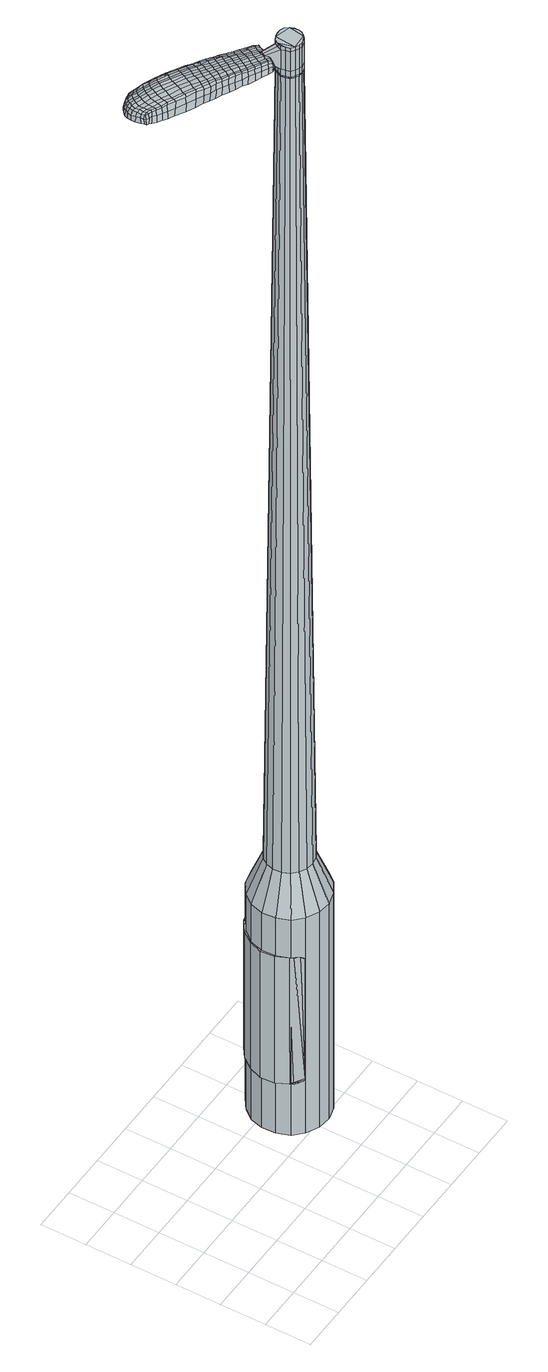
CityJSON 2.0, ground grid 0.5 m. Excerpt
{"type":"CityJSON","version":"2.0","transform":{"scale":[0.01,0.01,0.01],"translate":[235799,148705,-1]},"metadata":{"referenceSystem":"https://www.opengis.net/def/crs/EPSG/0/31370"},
"CityObjects":{
"object1":{"type":"GenericCityObject","attributes":{"cluster":15,"mean_distance_to_centroid":0.373,"new_centroid_x":235801.14,"new_centroid_y":148706.38,"mean_distance_to_camera":11.22,"H1":17.62,"H2":16.77,"Z_final":111.81,"cluster2":-1,"proj_x":235805.02,"proj_y":148699.79,"id_line":62683,"bearing_l":63.41,"distance":7.64,"orientation":"left","G_obj":153.41},"geometry":[{"type":"MultiSurface","lod":"2","boundaries":[[[0,1,2,3]],[[1,4,5,2]],[[4,6,7,5]],[[6,8,9,7]],[[8,10,11,9]],[[10,12,13,11]],[[12,14,15,13]],[[14,16,17,15]],[[16,18,19,17]],[[18,20,21,19]],[[20,22,23,21]],[[22,24,25,23]],[[24,26,27,25]],[[26,28,29,27]],[[28,30,31,29]],[[30,32,33,31]],[[32,34,35,33]],[[34,0,3,35]],[[36,37,38,39]],[[38,40,41,42]],[[41,43,42]],[[42,44,45,46]],[[45,47,46]],[[46,48,49,50]],[[49,51,50]],[[42,46,50,38]],[[50,52,39,38]],[[53,36,39]],[[2,5,7,35]],[[7,9,11,15]],[[11,13,15]],[[15,17,19,23]],[[19,21,23]],[[23,25,27,31]],[[27,29,31]],[[15,23,31,7]],[[31,33,35,7]],[[3,2,35]],[[1,0,54,55]],[[0,34,56,54]],[[34,32,57,56]],[[32,30,58,57]],[[30,28,59,58]],[[28,26,60,59]],[[26,24,61,60]],[[24,22,62,61]],[[22,20,63,62]],[[20,18,64,63]],[[18,16,65,64]],[[16,14,66,65]],[[14,12,67,66]],[[12,10,68,67]],[[10,8,69,68]],[[8,6,70,69]],[[6,4,71,70]],[[4,1,55,71]],[[55,54,72,73]],[[54,56,74,72]],[[56,57,75,74]],[[57,58,76,75]],[[58,59,77,76]],[[59,60,78,77]],[[60,61,79,78]],[[61,62,80,79]],[[62,63,81,80]],[[63,64,82,81]],[[64,65,83,82]],[[65,66,84,83]],[[66,67,85,84]],[[67,68,86,85]],[[68,69,87,86]],[[69,70,88,87]],[[70,71,89,88]],[[71,55,73,89]],[[90,91,92,93]],[[94,95,91,90]],[[75,96,95,94]],[[97,98,96,75]],[[77,99,98,97]],[[78,100,99,77]],[[101,102,100,78]],[[103,104,102,101]],[[81,105,104,103]],[[106,107,105,81]],[[108,109,107,106]],[[110,111,109,108]],[[112,113,111,110]],[[114,115,113,112]],[[116,117,115,114]],[[88,118,117,116]],[[119,120,118,88]],[[93,92,120,119]],[[121,122,123,124]],[[125,121,124,126]],[[127,125,126,128]],[[129,127,128,130]],[[131,129,130,132]],[[133,131,132,134]],[[135,133,134,136]],[[137,135,136,138]],[[139,137,138,140]],[[141,139,140,142]],[[143,141,142,144]],[[145,143,144,146]],[[147,145,146,148]],[[149,147,148,150]],[[151,149,150,152]],[[153,151,152,154]],[[73,72,90,93]],[[72,74,94,90]],[[74,75,94]],[[76,97,75]],[[76,77,97]],[[79,101,78]],[[79,80,103,101]],[[80,81,103]],[[82,106,81]],[[82,83,108,106]],[[83,84,110,108]],[[84,85,112,110]],[[85,86,114,112]],[[86,87,116,114]],[[87,88,116]],[[89,119,88]],[[89,73,93,119]],[[155,156,92,91]],[[156,157,120,92]],[[157,118,120]],[[158,117,118]],[[158,159,115,117]],[[159,160,113,115]],[[160,161,111,113]],[[161,162,109,111]],[[162,163,107,109]],[[163,105,107]],[[164,104,105]],[[164,165,102,104]],[[165,100,102]],[[166,98,99]],[[166,96,98]],[[167,95,96]],[[167,155,91,95]],[[39,52,153,168]],[[156,155,169,154]],[[53,39,168,122]],[[155,167,123,169]],[[36,53,122,121]],[[167,96,124,123]],[[37,36,121,125]],[[96,166,126,124]],[[38,37,125,127]],[[166,99,128,126]],[[40,38,127,129]],[[99,100,130,128]],[[41,40,129,131]],[[100,165,132,130]],[[43,41,131,133]],[[165,164,134,132]],[[42,43,133,135]],[[164,105,136,134]],[[44,42,135,137]],[[105,163,138,136]],[[45,44,137,139]],[[163,162,140,138]],[[47,45,139,141]],[[162,161,142,140]],[[46,47,141,143]],[[161,160,144,142]],[[48,46,143,145]],[[160,159,146,144]],[[49,48,145,147]],[[159,158,148,146]],[[51,49,147,149]],[[158,118,150,148]],[[50,51,149,151]],[[118,157,152,150]],[[52,50,151,153]],[[157,156,154,152]],[[153,154,170,171]],[[154,169,172,170]],[[169,123,173,172]],[[123,122,174,173]],[[122,168,175,174]],[[168,153,171,175]],[[176,177,178,179]],[[180,176,179,181]],[[176,180,182,183]],[[177,176,183,184]],[[185,186,187,188]],[[189,185,188,190]],[[185,189,191,192]],[[186,185,192,193]],[[194,195,196,197]],[[198,194,197,199]],[[194,198,200,201]],[[195,194,201,202]],[[203,204,205,206]],[[207,203,206,208]],[[203,207,209,210]],[[204,203,210,211]],[[212,213,214,215]],[[216,212,215,217]],[[212,216,218,219]],[[213,212,219,220]],[[221,222,223,224]],[[225,221,224,226]],[[221,225,227,228]],[[222,221,228,229]],[[230,231,232,233]],[[222,230,233,223]],[[230,222,229,234]],[[231,230,234,235]],[[236,237,238,239]],[[231,236,239,232]],[[236,231,235,240]],[[237,236,240,241]],[[242,180,181,243]],[[237,242,243,238]],[[242,237,241,244]],[[180,242,244,182]],[[245,246,247,248]],[[249,245,248,250]],[[245,249,251,252]],[[246,245,252,253]],[[254,255,256,257]],[[246,254,257,247]],[[254,246,253,258]],[[255,254,258,259]],[[260,261,262,263]],[[255,260,263,256]],[[260,255,259,264]],[[261,260,264,265]],[[266,267,268,269]],[[261,266,269,262]],[[266,261,265,270]],[[267,266,270,271]],[[272,177,184,273]],[[267,272,273,268]],[[272,267,271,274]],[[177,272,274,178]],[[275,276,277,278]],[[279,275,278,280]],[[275,279,281,282]],[[276,275,282,283]],[[284,285,286,287]],[[276,284,287,277]],[[284,276,283,288]],[[285,284,288,289]],[[290,291,292,293]],[[285,290,293,286]],[[290,285,289,294]],[[291,290,294,295]],[[296,189,190,297]],[[291,296,297,292]],[[296,291,295,298]],[[189,296,298,191]],[[299,300,301,302]],[[303,299,302,304]],[[299,303,305,306]],[[300,299,306,307]],[[308,309,310,311]],[[300,308,311,301]],[[308,300,307,312]],[[309,308,312,313]],[[314,315,316,317]],[[309,314,317,310]],[[314,309,313,318]],[[315,314,318,319]],[[320,321,322,323]],[[315,320,323,316]],[[320,315,319,324]],[[321,320,324,325]],[[326,186,193,327]],[[321,326,327,322]],[[326,321,325,328]],[[186,326,328,187]],[[329,215,214,330]],[[331,329,330,332]],[[329,331,333,334]],[[215,329,334,217]],[[335,331,332,336]],[[337,335,336,338]],[[335,337,339,340]],[[331,335,340,333]],[[341,337,338,342]],[[343,341,342,344]],[[341,343,345,346]],[[337,341,346,339]],[[347,343,344,348]],[[349,347,348,350]],[[347,349,351,352]],[[343,347,352,345]],[[353,349,350,354]],[[204,353,354,205]],[[353,204,211,355]],[[349,353,355,351]],[[356,357,202,201]],[[358,356,201,200]],[[356,358,359,360]],[[357,356,360,361]],[[362,363,361,360]],[[364,362,360,359]],[[362,364,365,366]],[[363,362,366,367]],[[368,369,367,366]],[[370,368,366,365]],[[368,370,371,372]],[[369,368,372,373]],[[374,375,373,372]],[[376,374,372,371]],[[374,376,209,207]],[[375,374,207,208]],[[377,378,379,380]],[[279,377,380,281]],[[377,279,280,381]],[[378,377,381,382]],[[383,198,199,384]],[[378,383,384,379]],[[383,378,382,385]],[[198,383,385,200]],[[386,387,388,389]],[[225,386,389,227]],[[386,225,226,390]],[[387,386,390,391]],[[392,393,394,395]],[[387,392,395,388]],[[392,387,391,396]],[[393,392,396,397]],[[398,195,202,399]],[[393,398,399,394]],[[398,393,397,400]],[[195,398,400,196]],[[401,402,403,404]],[[183,401,404,184]],[[401,183,182,405]],[[402,401,405,406]],[[407,408,409,410]],[[402,407,410,403]],[[407,402,406,411]],[[408,407,411,412]],[[413,206,205,414]],[[408,413,414,409]],[[413,408,412,415]],[[206,413,415,208]],[[416,417,418,419]],[[188,416,419,190]],[[416,188,187,420]],[[417,416,420,421]],[[422,210,209,423]],[[417,422,423,418]],[[422,417,421,424]],[[210,422,424,211]],[[425,426,427,428]],[[303,425,428,305]],[[425,303,304,429]],[[426,425,429,430]],[[431,216,217,432]],[[426,431,432,427]],[[431,426,430,433]],[[216,431,433,218]],[[434,435,436,437]],[[249,434,437,251]],[[434,249,250,438]],[[435,434,438,439]],[[440,441,442,443]],[[435,440,443,436]],[[440,435,439,444]],[[441,440,444,445]],[[446,213,220,447]],[[441,446,447,442]],[[446,441,445,448]],[[213,446,448,214]],[[449,450,439,438]],[[248,449,438,250]],[[449,248,247,451]],[[450,449,451,452]],[[453,454,445,444]],[[450,453,444,439]],[[453,450,452,455]],[[454,453,455,456]],[[457,330,214,448]],[[454,457,448,445]],[[457,454,456,458]],[[330,457,458,332]],[[459,460,461,462]],[[306,459,462,307]],[[459,306,305,428]],[[460,459,428,427]],[[463,334,333,464]],[[460,463,464,461]],[[463,460,427,432]],[[334,463,432,217]],[[465,466,452,451]],[[257,465,451,247]],[[465,257,256,467]],[[466,465,467,468]],[[469,470,456,455]],[[466,469,455,452]],[[469,466,468,471]],[[470,469,471,472]],[[473,336,332,458]],[[470,473,458,456]],[[473,470,472,474]],[[336,473,474,338]],[[475,476,477,478]],[[312,475,478,313]],[[475,312,307,462]],[[476,475,462,461]],[[479,340,339,480]],[[476,479,480,477]],[[479,476,461,464]],[[340,479,464,333]],[[481,482,468,467]],[[263,481,467,256]],[[481,263,262,483]],[[482,481,483,484]],[[485,486,472,471]],[[482,485,471,468]],[[485,482,484,487]],[[486,485,487,488]],[[489,342,338,474]],[[486,489,474,472]],[[489,486,488,490]],[[342,489,490,344]],[[491,492,493,494]],[[318,491,494,319]],[[491,318,313,478]],[[492,491,478,477]],[[495,346,345,496]],[[492,495,496,493]],[[495,492,477,480]],[[346,495,480,339]],[[497,498,484,483]],[[269,497,483,262]],[[497,269,268,499]],[[498,497,499,500]],[[501,502,488,487]],[[498,501,487,484]],[[501,498,500,503]],[[502,501,503,504]],[[505,348,344,490]],[[502,505,490,488]],[[505,502,504,506]],[[348,505,506,350]],[[507,508,509,510]],[[324,507,510,325]],[[507,324,319,494]],[[508,507,494,493]],[[511,352,351,512]],[[508,511,512,509]],[[511,508,493,496]],[[352,511,496,345]],[[513,514,500,499]],[[273,513,499,268]],[[513,273,184,404]],[[514,513,404,403]],[[515,516,504,503]],[[514,515,503,500]],[[515,514,403,410]],[[516,515,410,409]],[[517,354,350,506]],[[516,517,506,504]],[[517,516,409,414]],[[354,517,414,205]],[[518,519,421,420]],[[328,518,420,187]],[[518,328,325,510]],[[519,518,510,509]],[[520,355,211,424]],[[519,520,424,421]],[[520,519,509,512]],[[355,520,512,351]],[[521,522,382,381]],[[278,521,381,280]],[[521,278,277,523]],[[522,521,523,524]],[[525,358,200,385]],[[522,525,385,382]],[[525,522,524,526]],[[358,525,526,359]],[[527,528,529,530]],[[228,527,530,229]],[[527,228,227,389]],[[528,527,389,388]],[[531,532,533,534]],[[528,531,534,529]],[[531,528,388,395]],[[532,531,395,394]],[[535,357,361,536]],[[532,535,536,533]],[[535,532,394,399]],[[357,535,399,202]],[[537,538,524,523]],[[287,537,523,277]],[[537,287,286,539]],[[538,537,539,540]],[[541,364,359,526]],[[538,541,526,524]],[[541,538,540,542]],[[364,541,542,365]],[[543,544,545,546]],[[234,543,546,235]],[[543,234,229,530]],[[544,543,530,529]],[[547,548,549,550]],[[544,547,550,545]],[[547,544,529,534]],[[548,547,534,533]],[[551,363,367,552]],[[548,551,552,549]],[[551,548,533,536]],[[363,551,536,361]],[[553,554,540,539]],[[293,553,539,286]],[[553,293,292,555]],[[554,553,555,556]],[[557,370,365,542]],[[554,557,542,540]],[[557,554,556,558]],[[370,557,558,371]],[[559,560,561,562]],[[240,559,562,241]],[[559,240,235,546]],[[560,559,546,545]],[[563,564,565,566]],[[560,563,566,561]],[[563,560,545,550]],[[564,563,550,549]],[[567,369,373,568]],[[564,567,568,565]],[[567,564,549,552]],[[369,567,552,367]],[[569,570,556,555]],[[297,569,555,292]],[[569,297,190,419]],[[570,569,419,418]],[[571,376,371,558]],[[570,571,558,556]],[[571,570,418,423]],[[376,571,423,209]],[[572,573,406,405]],[[244,572,405,182]],[[572,244,241,562]],[[573,572,562,561]],[[574,575,412,411]],[[573,574,411,406]],[[574,573,561,566]],[[575,574,566,565]],[[576,375,208,415]],[[575,576,415,412]],[[576,575,565,568]],[[375,576,568,373]],[[577,578,579,580]],[[580,579,581,582]],[[583,581,579,584]],[[584,579,578,585]],[[586,587,588,589]],[[589,588,590,591]],[[592,590,588,593]],[[593,588,587,594]],[[595,596,597,598]],[[598,597,599,600]],[[601,599,597,602]],[[602,597,596,603]],[[604,605,606,607]],[[607,606,608,609]],[[610,608,606,611]],[[611,606,605,612]],[[613,614,615,616]],[[616,615,617,618]],[[619,617,615,620]],[[620,615,614,621]],[[622,623,624,625]],[[625,624,626,627]],[[628,626,624,629]],[[629,624,623,630]],[[631,632,633,634]],[[634,633,623,622]],[[630,623,633,635]],[[635,633,632,636]],[[637,638,639,640]],[[640,639,632,631]],[[636,632,639,641]],[[641,639,638,642]],[[582,581,643,644]],[[644,643,638,637]],[[642,638,643,645]],[[645,643,581,583]],[[646,647,648,649]],[[649,648,650,651]],[[652,650,648,653]],[[653,648,647,654]],[[655,656,657,658]],[[658,657,647,646]],[[654,647,657,659]],[[659,657,656,660]],[[661,662,663,664]],[[664,663,656,655]],[[660,656,663,665]],[[665,663,662,666]],[[667,668,669,670]],[[670,669,662,661]],[[666,662,669,671]],[[671,669,668,672]],[[585,578,673,674]],[[674,673,668,667]],[[672,668,673,675]],[[675,673,578,577]],[[676,677,678,679]],[[679,678,680,681]],[[682,680,678,683]],[[683,678,677,684]],[[685,686,687,688]],[[688,687,677,676]],[[684,677,687,689]],[[689,687,686,690]],[[691,692,693,694]],[[694,693,686,685]],[[690,686,693,695]],[[695,693,692,696]],[[591,590,697,698]],[[698,697,692,691]],[[696,692,697,699]],[[699,697,590,592]],[[700,701,702,703]],[[703,702,704,705]],[[706,704,702,707]],[[707,702,701,708]],[[709,710,711,712]],[[712,711,701,700]],[[708,701,711,713]],[[713,711,710,714]],[[715,716,717,718]],[[718,717,710,709]],[[714,710,717,719]],[[719,717,716,720]],[[721,722,723,724]],[[724,723,716,715]],[[720,716,723,725]],[[725,723,722,726]],[[594,587,727,728]],[[728,727,722,721]],[[726,722,727,729]],[[729,727,587,586]],[[613,616,730,731]],[[731,730,732,733]],[[734,732,730,735]],[[735,730,616,618]],[[733,732,736,737]],[[737,736,738,739]],[[740,738,736,741]],[[741,736,732,734]],[[739,738,742,743]],[[743,742,744,745]],[[746,744,742,747]],[[747,742,738,740]],[[745,744,748,749]],[[749,748,750,751]],[[752,750,748,753]],[[753,748,744,746]],[[751,750,754,755]],[[755,754,605,604]],[[612,605,754,756]],[[756,754,750,752]],[[603,757,758,602]],[[602,758,759,601]],[[760,759,758,761]],[[761,758,757,762]],[[762,763,764,761]],[[761,764,765,760]],[[766,765,764,767]],[[767,764,763,768]],[[768,769,770,767]],[[767,770,771,766]],[[772,771,770,773]],[[773,770,769,774]],[[774,775,776,773]],[[773,776,777,772]],[[610,777,776,608]],[[608,776,775,609]],[[778,779,780,781]],[[781,780,680,682]],[[681,680,780,782]],[[782,780,779,783]],[[600,599,784,785]],[[785,784,779,778]],[[783,779,784,786]],[[786,784,599,601]],[[787,788,789,790]],[[790,789,626,628]],[[627,626,789,791]],[[791,789,788,792]],[[793,794,795,796]],[[796,795,788,787]],[[792,788,795,797]],[[797,795,794,798]],[[603,596,799,800]],[[800,799,794,793]],[[798,794,799,801]],[[801,799,596,595]],[[802,803,804,805]],[[805,804,584,585]],[[583,584,804,806]],[[806,804,803,807]],[[808,809,810,811]],[[811,810,803,802]],[[807,803,810,812]],[[812,810,809,813]],[[604,607,814,815]],[[815,814,809,808]],[[813,809,814,816]],[[816,814,607,609]],[[817,818,819,820]],[[820,819,589,591]],[[586,589,819,821]],[[821,819,818,822]],[[610,611,823,824]],[[824,823,818,817]],[[822,818,823,825]],[[825,823,611,612]],[[826,827,828,829]],[[829,828,704,706]],[[705,704,828,830]],[[830,828,827,831]],[[618,617,832,833]],[[833,832,827,826]],[[831,827,832,834]],[[834,832,617,619]],[[835,836,837]],[[837,836,650,652]],[[651,650,836,838]],[[838,836,839]],[[840,841,842,843]],[[843,842,836,835]],[[839,836,842,844]],[[844,842,841,845]],[[621,614,846,847]],[[847,846,841,840]],[[845,841,846,848]],[[848,846,614,613]],[[839,849,850,838]],[[838,850,649,651]],[[646,649,850,851]],[[851,850,849,852]],[[845,853,854,844]],[[844,854,849,839]],[[852,849,854,855]],[[855,854,853,856]],[[613,731,857,848]],[[848,857,853,845]],[[856,853,857,858]],[[858,857,731,733]],[[859,860,861,862]],[[862,861,707,708]],[[706,707,861,829]],[[829,861,860,826]],[[734,735,863,864]],[[864,863,860,859]],[[826,860,863,833]],[[833,863,735,618]],[[852,865,866,851]],[[851,866,658,646]],[[655,658,866,867]],[[867,866,865,868]],[[856,869,870,855]],[[855,870,865,852]],[[868,865,870,871]],[[871,870,869,872]],[[733,737,873,858]],[[858,873,869,856]],[[872,869,873,874]],[[874,873,737,739]],[[875,876,877,878]],[[878,877,713,714]],[[708,713,877,862]],[[862,877,876,859]],[[740,741,879,880]],[[880,879,876,875]],[[859,876,879,864]],[[864,879,741,734]],[[868,881,882,867]],[[867,882,664,655]],[[661,664,882,883]],[[883,882,881,884]],[[872,885,886,871]],[[871,886,881,868]],[[884,881,886,887]],[[887,886,885,888]],[[739,743,889,874]],[[874,889,885,872]],[[888,885,889,890]],[[890,889,743,745]],[[891,892,893,894]],[[894,893,719,720]],[[714,719,893,878]],[[878,893,892,875]],[[746,747,895,896]],[[896,895,892,891]],[[875,892,895,880]],[[880,895,747,740]],[[884,897,883]],[[883,897,670,661]],[[667,670,897,898]],[[898,897,899]],[[888,900,901,887]],[[887,901,897,884]],[[899,897,901,902]],[[902,901,900,903]],[[745,749,904,890]],[[890,904,900,888]],[[903,900,904,905]],[[905,904,749,751]],[[906,907,908,909]],[[909,908,725,726]],[[720,725,908,894]],[[894,908,907,891]],[[752,753,910,911]],[[911,910,907,906]],[[891,907,910,896]],[[896,910,753,746]],[[899,912,913,898]],[[898,913,674,667]],[[585,674,913,805]],[[805,913,912,802]],[[903,914,915,902]],[[902,915,912,899]],[[802,912,915,811]],[[811,915,914,808]],[[751,755,916,905]],[[905,916,914,903]],[[808,914,916,815]],[[815,916,755,604]],[[822,917,918,821]],[[821,918,729,586]],[[726,729,918,909]],[[909,918,917,906]],[[612,756,919,825]],[[825,919,917,822]],[[906,917,919,911]],[[911,919,756,752]],[[783,920,921,782]],[[782,921,679,681]],[[676,679,921,922]],[[922,921,920,923]],[[601,759,924,786]],[[786,924,920,783]],[[923,920,924,925]],[[925,924,759,760]],[[926,927,928,929]],[[929,928,629,630]],[[628,629,928,790]],[[790,928,927,787]],[[930,931,932,933]],[[933,932,927,926]],[[787,927,932,796]],[[796,932,931,793]],[[762,757,934,935]],[[935,934,931,930]],[[793,931,934,800]],[[800,934,757,603]],[[923,936,937,922]],[[922,937,688,676]],[[685,688,937,938]],[[938,937,936,939]],[[760,765,940,925]],[[925,940,936,923]],[[939,936,940,941]],[[941,940,765,766]],[[942,943,944,945]],[[945,944,635,636]],[[630,635,944,929]],[[929,944,943,926]],[[946,947,948,949]],[[949,948,943,942]],[[926,943,948,933]],[[933,948,947,930]],[[768,763,950,951]],[[951,950,947,946]],[[930,947,950,935]],[[935,950,763,762]],[[939,952,953,938]],[[938,953,694,685]],[[691,694,953,954]],[[954,953,952,955]],[[766,771,956,941]],[[941,956,952,939]],[[955,952,956,957]],[[957,956,771,772]],[[958,959,960,961]],[[961,960,641,642]],[[636,641,960,945]],[[945,960,959,942]],[[962,963,964,965]],[[965,964,959,958]],[[942,959,964,949]],[[949,964,963,946]],[[774,769,966,967]],[[967,966,963,962]],[[946,963,966,951]],[[951,966,769,768]],[[955,968,969,954]],[[954,969,698,691]],[[591,698,969,820]],[[820,969,968,817]],[[772,777,970,957]],[[957,970,968,955]],[[817,968,970,824]],[[824,970,777,610]],[[807,971,972,806]],[[806,972,645,583]],[[642,645,972,961]],[[961,972,971,958]],[[813,973,974,812]],[[812,974,971,807]],[[958,971,974,965]],[[965,974,973,962]],[[609,775,975,816]],[[816,975,973,813]],[[962,973,975,967]],[[967,975,775,774]],[[577,580,179,178]],[[580,582,181,179]],[[592,593,192,191]],[[593,594,193,192]],[[595,598,197,196]],[[598,600,199,197]],[[619,620,219,218]],[[620,621,220,219]],[[622,625,224,223]],[[625,627,226,224]],[[631,634,233,232]],[[634,622,223,233]],[[637,640,239,238]],[[640,631,232,239]],[[582,644,243,181]],[[644,637,238,243]],[[652,653,252,251]],[[653,654,253,252]],[[654,659,258,253]],[[659,660,259,258]],[[660,665,264,259]],[[665,666,265,264]],[[666,671,270,265]],[[671,672,271,270]],[[672,675,274,271]],[[675,577,178,274]],[[682,683,282,281]],[[683,684,283,282]],[[684,689,288,283]],[[689,690,289,288]],[[690,695,294,289]],[[695,696,295,294]],[[696,699,298,295]],[[699,592,191,298]],[[700,703,302,301]],[[703,705,304,302]],[[709,712,311,310]],[[712,700,301,311]],[[715,718,317,316]],[[718,709,310,317]],[[721,724,323,322]],[[724,715,316,323]],[[594,728,327,193]],[[728,721,322,327]],[[778,781,380,379]],[[781,682,281,380]],[[600,785,384,199]],[[785,778,379,384]],[[627,791,390,226]],[[791,792,391,390]],[[792,797,396,391]],[[797,798,397,396]],[[798,801,400,397]],[[801,595,196,400]],[[705,830,429,304]],[[830,831,430,429]],[[831,834,433,430]],[[834,619,218,433]],[[835,837,437,436]],[[837,652,251,437]],[[840,843,443,442]],[[843,835,436,443]],[[621,847,447,220]],[[847,840,442,447]],[[976,977,978,979]],[[980,981,979,978]],[[982,983,984,985]],[[986,987,988,989]],[[977,990,991,978]],[[992,980,978,991]],[[993,982,985,994]],[[995,996,987,986]],[[990,997,998,991]],[[998,999,992,991]],[[1000,993,994,1001]],[[1002,996,995,1003]],[[997,1004,1005,998]],[[1005,1006,999,998]],[[1007,1000,1001,1008]],[[1009,1002,1003,1010]],[[1011,1012,1013,1014]],[[1015,1016,1012,1011]],[[1015,1017,1018,1016]],[[1017,1019,1020,1018]],[[1021,1022,1023,1024]],[[1025,1026,1022,1021]],[[1027,1028,1026,1025]],[[1029,1030,1028,1027]],[[1024,1013,1012,1021]],[[1021,1012,1016,1025]],[[1016,1018,1027,1025]],[[1018,1020,1029,1027]],[[985,984,981,980]],[[994,985,980,992]],[[999,1001,994,992]],[[1006,1008,1001,999]],[[986,989,983,982]],[[995,986,982,993]],[[1003,995,993,1000]],[[1010,1003,1000,1007]],[[987,1011,1014,988]],[[996,1015,1011,987]],[[1017,1015,996,1002]],[[1019,1017,1002,1009]],[[1031,1032,1033,1034]],[[1033,1035,1036,1037]],[[1033,1037,1038,1039]],[[1033,1039,1034]],[[1040,1031,1034,1041]],[[1042,1041,1034,1043]],[[1044,1043,1034]],[[1045,1033,1032,1046]],[[1047,1045,1046,1048]],[[1049,1047,1048,1050]],[[1051,1049,1050,1052]],[[1053,1051,1052,1054]],[[1054,1055,1056,1057]],[[1054,1057,1058,1059]],[[1054,1059,1060,1061]],[[1060,1062,1063,1064]],[[1060,1064,1065,1066]],[[1060,1066,1061]],[[1054,1061,1053]],[[1067,1068,1032,1031]],[[1069,1070,1035,1033]],[[1071,1072,1044,1034]],[[1068,1073,1046,1032]],[[1074,1069,1033,1045]],[[1073,1075,1048,1046]],[[1076,1074,1045,1047]],[[1075,1077,1050,1048]],[[1078,1076,1047,1049]],[[1077,1079,1052,1050]],[[1080,1078,1049,1051]],[[1079,1081,1054,1052]],[[1082,1080,1051,1053]],[[1081,1083,1055,1054]],[[1084,1085,1062,1060]],[[1086,1082,1053,1061]],[[1056,1055,1083,1087]],[[1057,1056,1087,1088]],[[1058,1057,1088,1089]],[[1059,1058,1089,1090]],[[1060,1059,1090,1084]],[[1091,1067,1031,1040]],[[1092,1091,1040,1041]],[[1093,1092,1041,1042]],[[1094,1093,1042,1043]],[[1072,1094,1043,1044]],[[1036,1035,1070,1095]],[[1063,1062,1085,1096]],[[1037,1036,1095,1097]],[[1038,1037,1097,1098]],[[1039,1038,1098,1099]],[[1034,1039,1099,1071]],[[1064,1063,1096,1100]],[[1065,1064,1100,1101]],[[1066,1065,1101,1102]],[[1061,1066,1102,1086]]]}]}
},
"vertices":[
[174,156,384],[183,167,384],[183,167,96],[174,156,96],[195,176,384],[195,176,96],[209,179,384],[209,179,96],[224,177,384],[224,177,96],[237,171,384],[237,171,96],[247,160,384],[247,160,96],[253,147,384],[253,147,96],[254,132,384],[254,132,96],[250,118,384],[250,118,96],[241,106,384],[241,106,96],[228,98,384],[228,98,96],[214,94,384],[214,94,96],[200,96,384],[200,96,96],[186,103,384],[186,103,96],[176,113,384],[176,113,96],[171,127,384],[171,127,96],[170,142,384],[170,142,96],[199,134,1524],[200,129,1524],[204,126,1524],[200,143,1524],[208,124,1524],[212,123,1524],[221,127,1524],[217,124,1524],[224,131,1524],[225,135,1524],[223,144,1524],[225,140,1524],[220,148,1524],[216,150,1524],[206,149,1524],[211,150,1524],[202,147,1524],[198,138,1524],[189,148,429],[194,155,429],[187,140,429],[187,131,429],[191,123,429],[197,117,429],[204,113,429],[213,112,429],[222,114,429],[229,118,429],[234,125,429],[237,134,429],[236,143,429],[233,151,429],[227,157,429],[219,161,429],[210,162,429],[202,160,429],[200,143,1483],[202,147,1483],[198,138,1483],[199,134,1483],[200,129,1483],[204,126,1483],[208,124,1483],[212,123,1483],[217,124,1483],[221,127,1483],[224,131,1483],[225,135,1483],[225,140,1483],[223,144,1483],[220,148,1483],[216,150,1483],[211,150,1483],[206,149,1483],[200,142,1483],[200,142,1485],[203,146,1485],[203,146,1483],[199,138,1483],[199,138,1485],[199,134,1485],[201,130,1483],[201,130,1485],[204,126,1485],[208,124,1485],[212,124,1483],[212,124,1485],[217,125,1483],[217,125,1485],[221,127,1485],[223,131,1483],[223,131,1485],[224,135,1483],[224,135,1485],[224,140,1483],[224,140,1485],[222,144,1483],[222,144,1485],[219,147,1483],[219,147,1485],[215,149,1483],[215,149,1485],[211,150,1485],[207,149,1483],[207,149,1485],[199,134,1519],[198,138,1519],[198,138,1493],[199,134,1493],[200,129,1519],[200,129,1493],[204,126,1519],[204,126,1493],[208,124,1519],[208,124,1493],[212,123,1519],[212,123,1493],[217,124,1519],[217,124,1493],[221,127,1519],[221,127,1493],[224,131,1519],[224,131,1493],[225,135,1519],[225,135,1493],[225,140,1519],[225,140,1493],[223,144,1519],[223,144,1493],[220,148,1519],[220,148,1493],[216,150,1519],[216,150,1493],[211,150,1519],[211,150,1493],[206,149,1519],[206,149,1493],[202,147,1519],[202,147,1493],[200,143,1485],[202,147,1485],[206,149,1485],[216,150,1485],[220,148,1485],[223,144,1485],[225,140,1485],[225,135,1485],[224,131,1485],[217,124,1485],[212,123,1485],[200,129,1485],[198,138,1485],[200,143,1519],[200,143,1493],[184,154,1513],[184,154,1518],[183,151,1513],[182,148,1513],[182,148,1518],[183,151,1518],[125,202,1519],[132,198,1518],[131,200,1509],[125,204,1510],[118,206,1519],[117,208,1510],[118,204,1526],[126,200,1525],[132,196,1525],[108,167,1519],[114,164,1518],[116,165,1525],[110,168,1525],[100,171,1519],[102,172,1526],[98,170,1510],[106,167,1510],[113,164,1509],[50,216,1519],[52,219,1519],[51,220,1513],[49,216,1513],[49,212,1519],[49,212,1513],[51,211,1524],[52,215,1524],[53,218,1524],[116,183,1530],[123,180,1529],[125,182,1529],[118,186,1530],[108,187,1531],[110,190,1531],[107,183,1530],[115,179,1530],[121,176,1529],[189,147,1512],[190,149,1512],[189,150,1517],[188,148,1517],[187,144,1512],[186,145,1517],[186,144,1506],[188,147,1506],[189,150,1506],[72,227,1519],[75,226,1519],[75,228,1512],[72,229,1512],[69,228,1518],[69,229,1512],[70,227,1522],[72,226,1523],[75,225,1524],[79,224,1519],[85,222,1519],[84,224,1512],[79,226,1512],[79,223,1524],[85,221,1525],[90,220,1519],[97,216,1519],[97,218,1511],[90,222,1511],[90,218,1526],[97,215,1526],[107,211,1519],[107,213,1510],[108,210,1526],[189,165,1513],[183,169,1513],[183,167,1518],[190,164,1517],[194,162,1512],[193,162,1516],[194,163,1506],[189,166,1507],[183,170,1507],[176,173,1514],[170,176,1515],[170,175,1520],[177,171,1519],[176,174,1507],[170,178,1507],[163,180,1515],[157,184,1516],[157,182,1522],[164,178,1521],[163,182,1508],[157,186,1508],[151,188,1517],[144,191,1517],[144,189,1524],[151,186,1523],[150,189,1508],[144,193,1509],[138,195,1518],[138,193,1524],[137,197,1509],[55,195,1519],[58,194,1519],[59,195,1524],[56,196,1523],[53,197,1518],[54,198,1522],[52,196,1512],[54,195,1512],[56,193,1512],[62,191,1519],[67,188,1519],[68,189,1525],[63,192,1524],[60,190,1512],[65,187,1512],[72,185,1519],[79,181,1519],[81,182,1526],[73,186,1526],[70,184,1511],[77,181,1511],[90,176,1519],[91,177,1526],[88,175,1510],[176,138,1513],[169,141,1513],[167,140,1507],[174,137,1507],[181,136,1512],[180,136,1506],[181,137,1516],[177,139,1517],[170,142,1518],[162,144,1514],[155,147,1515],[153,146,1507],[160,143,1507],[163,145,1519],[156,148,1520],[148,150,1515],[141,153,1516],[140,152,1508],[147,149,1508],[150,151,1521],[143,154,1522],[134,156,1517],[128,159,1517],[126,158,1509],[133,155,1508],[136,157,1523],[129,160,1524],[121,162,1518],[119,161,1509],[123,163,1524],[183,150,1519],[184,152,1519],[176,153,1520],[177,156,1520],[175,151,1520],[182,147,1519],[170,157,1522],[171,159,1522],[163,160,1523],[164,162,1523],[161,157,1523],[168,154,1521],[156,163,1524],[158,166,1524],[150,166,1525],[151,169,1525],[148,164,1525],[155,160,1524],[143,170,1526],[144,172,1526],[136,173,1527],[138,176,1527],[135,170,1527],[141,167,1526],[130,176,1528],[131,179,1528],[128,173,1528],[54,214,1527],[56,217,1527],[53,210,1526],[57,208,1527],[58,212,1528],[60,215,1528],[64,209,1529],[66,212,1529],[63,205,1528],[69,202,1530],[71,206,1530],[72,209,1530],[77,202,1531],[79,206,1531],[76,199,1530],[84,195,1531],[85,198,1531],[87,202,1531],[97,193,1531],[98,196,1531],[95,189,1531],[52,199,1518],[51,202,1519],[50,201,1513],[51,198,1513],[53,199,1523],[52,202,1523],[50,207,1519],[49,207,1513],[51,206,1524],[67,228,1518],[64,227,1518],[65,226,1523],[68,226,1523],[67,229,1513],[64,228,1513],[61,226,1519],[57,224,1519],[59,224,1524],[62,225,1523],[60,227,1513],[57,225,1513],[54,222,1519],[56,221,1524],[54,223,1513],[125,198,1528],[124,197,1528],[130,193,1528],[131,195,1527],[117,203,1528],[116,201,1529],[123,194,1529],[121,192,1530],[128,188,1529],[129,191,1528],[115,199,1529],[113,196,1530],[120,189,1530],[126,185,1529],[111,193,1531],[110,170,1528],[111,172,1529],[103,176,1529],[103,173,1528],[117,167,1527],[118,169,1528],[113,175,1529],[105,179,1530],[120,172,1528],[183,136,1512],[184,138,1512],[183,139,1517],[182,137,1517],[182,136,1506],[183,138,1506],[186,141,1512],[185,142,1517],[185,141,1506],[195,160,1512],[195,159,1512],[194,160,1506],[195,161,1506],[194,160,1517],[193,159,1517],[194,156,1512],[192,154,1512],[192,155,1506],[193,157,1506],[192,157,1517],[191,154,1517],[191,152,1512],[191,152,1506],[190,152,1517],[189,163,1519],[189,161,1519],[183,166,1520],[182,165,1520],[188,159,1519],[186,157,1519],[181,163,1520],[180,160,1520],[185,154,1519],[179,158,1520],[178,140,1519],[179,141,1519],[172,144,1520],[171,143,1520],[180,144,1519],[173,147,1520],[176,170,1521],[175,168,1521],[170,173,1522],[169,172,1522],[174,166,1521],[173,164,1521],[168,170,1522],[167,167,1523],[172,161,1522],[165,165,1523],[164,146,1521],[165,148,1521],[158,151,1522],[157,149,1522],[166,151,1521],[160,154,1522],[163,177,1523],[162,175,1523],[157,181,1524],[156,179,1524],[161,173,1523],[160,171,1524],[155,177,1525],[154,174,1525],[159,168,1524],[152,172,1525],[150,152,1523],[151,154,1523],[145,157,1524],[144,155,1524],[153,157,1524],[146,160,1525],[150,184,1525],[150,183,1525],[144,188,1526],[143,186,1526],[148,180,1526],[147,178,1526],[142,184,1527],[140,181,1527],[146,175,1526],[139,178,1527],[137,158,1525],[138,160,1525],[131,163,1526],[130,161,1526],[140,163,1526],[133,166,1527],[138,191,1527],[137,190,1527],[135,187,1527],[134,185,1528],[133,182,1528],[124,164,1527],[125,166,1527],[126,169,1528],[55,198,1525],[54,201,1525],[59,196,1526],[58,199,1526],[54,205,1526],[57,203,1527],[70,225,1525],[68,225,1525],[71,223,1526],[73,224,1525],[64,224,1525],[61,222,1526],[65,221,1527],[68,222,1526],[58,220,1526],[62,218,1527],[63,193,1526],[63,196,1527],[68,190,1527],[68,193,1528],[62,200,1528],[68,197,1529],[78,222,1526],[76,221,1527],[82,219,1528],[84,220,1527],[73,220,1527],[70,218,1528],[77,215,1529],[79,217,1528],[68,215,1528],[74,212,1530],[74,187,1528],[74,190,1529],[81,184,1528],[81,186,1529],[75,194,1529],[82,190,1530],[89,217,1528],[88,216,1528],[95,212,1529],[96,214,1528],[85,214,1529],[83,212,1530],[91,208,1530],[93,210,1530],[81,209,1530],[89,205,1531],[92,178,1529],[92,181,1529],[94,185,1530],[107,208,1528],[106,207,1529],[104,204,1530],[102,202,1530],[100,199,1531],[130,199,1509],[131,197,1518],[124,200,1518],[124,202,1509],[117,204,1519],[116,206,1510],[117,202,1525],[125,198,1525],[131,195,1525],[117,167,1525],[115,166,1518],[109,169,1518],[110,170,1525],[101,173,1519],[102,174,1525],[99,172,1510],[107,168,1509],[113,166,1509],[53,218,1513],[54,218,1519],[52,215,1519],[51,215,1513],[52,212,1519],[51,212,1513],[53,211,1524],[54,214,1524],[55,217,1524],[124,183,1528],[123,180,1528],[116,183,1529],[118,186,1529],[108,187,1529],[110,190,1529],[107,184,1529],[115,180,1529],[121,177,1528],[187,151,1516],[188,150,1512],[187,148,1512],[186,148,1516],[185,145,1512],[185,146,1516],[184,145,1506],[186,148,1506],[187,151,1506],[74,226,1512],[74,224,1519],[71,225,1518],[71,227,1512],[69,226,1518],[69,227,1512],[70,225,1522],[71,224,1523],[74,223,1523],[84,222,1512],[84,220,1519],[79,222,1519],[78,224,1512],[79,221,1524],[84,219,1525],[96,216,1511],[96,215,1519],[89,218,1519],[89,220,1511],[89,216,1525],[96,213,1526],[107,209,1519],[106,211,1510],[107,208,1526],[182,166,1518],[182,167,1513],[188,163,1513],[188,162,1517],[193,161,1512],[192,160,1515],[192,162,1506],[188,165,1506],[182,169,1507],[169,173,1520],[169,175,1514],[175,171,1514],[175,170,1519],[175,172,1507],[169,176,1507],[156,181,1522],[156,182,1516],[162,178,1515],[163,177,1521],[162,180,1508],[156,184,1508],[143,188,1523],[143,189,1517],[150,186,1516],[150,184,1522],[149,188,1508],[143,191,1508],[137,193,1517],[137,191,1524],[136,195,1509],[60,196,1523],[59,195,1519],[56,197,1518],[57,198,1523],[55,198,1518],[56,199,1522],[54,198,1512],[55,196,1512],[58,194,1512],[69,191,1525],[68,190,1519],[63,193,1519],[64,194,1524],[62,192,1512],[66,189,1512],[81,184,1526],[80,183,1519],[73,187,1519],[74,188,1525],[71,186,1511],[78,182,1511],[90,178,1519],[92,179,1526],[89,177,1510],[168,142,1507],[170,143,1513],[176,140,1513],[175,139,1506],[181,138,1512],[180,138,1506],[181,139,1515],[177,141,1517],[171,143,1518],[154,148,1507],[156,149,1514],[163,146,1514],[161,145,1507],[164,147,1519],[157,150,1520],[140,154,1508],[142,155,1516],[149,152,1515],[147,151,1508],[150,152,1521],[143,155,1522],[127,160,1508],[128,160,1517],[135,158,1516],[133,157,1508],[137,158,1522],[130,161,1523],[122,163,1517],[120,163,1509],[123,164,1524],[182,150,1518],[183,153,1518],[176,154,1519],[177,156,1519],[174,151,1519],[181,148,1518],[169,157,1520],[170,159,1520],[162,160,1521],[164,163,1521],[161,157,1521],[168,154,1520],[156,163,1523],[157,166,1523],[149,167,1524],[150,169,1524],[148,164,1524],[154,161,1523],[142,170,1525],[144,173,1525],[136,173,1526],[137,176,1526],[134,170,1526],[141,167,1525],[129,177,1527],[131,179,1527],[128,174,1527],[57,216,1526],[56,213,1526],[55,210,1525],[58,208,1526],[59,212,1526],[61,215,1526],[66,212,1528],[65,209,1528],[64,205,1527],[70,202,1528],[71,206,1529],[73,209,1529],[79,205,1530],[77,202,1530],[76,199,1529],[84,195,1530],[85,198,1530],[87,201,1530],[98,196,1530],[97,193,1530],[95,189,1530],[52,202,1513],[53,202,1518],[54,200,1518],[53,199,1512],[55,200,1523],[54,202,1523],[52,207,1519],[51,207,1513],[53,206,1523],[66,224,1523],[65,225,1518],[67,226,1518],[68,224,1523],[67,227,1512],[65,226,1512],[60,222,1523],[59,223,1519],[62,224,1519],[63,223,1523],[61,225,1513],[58,223,1513],[56,221,1519],[57,220,1524],[55,221,1513],[130,193,1527],[124,196,1527],[124,197,1527],[130,194,1526],[117,201,1527],[116,200,1528],[127,188,1528],[121,191,1528],[122,194,1528],[128,191,1527],[114,198,1528],[113,196,1529],[119,189,1529],[126,185,1528],[111,193,1529],[103,176,1528],[111,172,1527],[111,171,1527],[103,175,1527],[117,168,1526],[118,169,1527],[113,176,1528],[105,180,1528],[119,173,1527],[182,140,1516],[182,139,1512],[182,138,1512],[181,139,1516],[181,138,1506],[181,139,1506],[184,142,1512],[183,143,1516],[183,142,1506],[192,161,1506],[193,160,1512],[193,161,1506],[192,160,1516],[192,159,1516],[190,156,1506],[190,155,1512],[192,157,1512],[191,158,1506],[191,157,1516],[189,155,1516],[189,153,1512],[189,153,1506],[188,153,1516],[188,161,1518],[188,162,1518],[182,165,1519],[181,165,1519],[185,157,1518],[187,159,1518],[180,163,1519],[179,160,1519],[184,155,1518],[178,158,1519],[171,145,1519],[178,142,1518],[177,141,1518],[171,144,1519],[179,145,1518],[173,148,1519],[175,168,1520],[175,169,1520],[169,173,1521],[168,172,1521],[173,164,1520],[174,166,1520],[167,170,1521],[166,167,1521],[171,162,1520],[165,165,1521],[158,151,1521],[165,148,1520],[164,147,1520],[157,150,1521],[166,151,1520],[159,154,1521],[162,175,1522],[162,176,1522],[156,180,1523],[155,179,1523],[159,171,1522],[161,173,1522],[154,177,1523],[153,174,1524],[158,168,1523],[152,172,1524],[144,157,1523],[151,154,1522],[150,153,1522],[144,156,1523],[153,157,1522],[146,160,1523],[149,183,1524],[143,187,1525],[142,186,1525],[146,178,1525],[148,180,1524],[141,184,1525],[140,181,1526],[145,175,1525],[139,179,1526],[131,163,1525],[138,160,1524],[137,159,1524],[130,162,1525],[139,164,1524],[133,167,1525],[136,190,1526],[137,190,1526],[133,185,1527],[135,187,1526],[132,182,1527],[124,166,1526],[124,165,1526],[126,170,1526],[56,201,1524],[57,199,1524],[60,197,1525],[59,199,1525],[55,205,1525],[58,203,1525],[71,222,1525],[68,223,1524],[70,224,1524],[73,222,1525],[65,220,1526],[62,221,1525],[65,222,1524],[68,221,1525],[59,219,1525],[63,217,1526],[63,196,1526],[64,194,1526],[69,191,1526],[69,193,1527],[63,201,1526],[69,197,1527],[82,218,1527],[76,220,1526],[78,221,1526],[83,218,1526],[77,214,1528],[71,217,1527],[73,219,1526],[79,216,1527],[68,215,1527],[75,211,1528],[75,190,1527],[75,189,1527],[82,185,1527],[82,187,1528],[75,194,1528],[83,191,1529],[95,211,1528],[87,215,1527],[89,216,1527],[96,212,1527],[91,207,1529],[83,211,1529],[85,213,1528],[93,209,1528],[81,208,1529],[89,204,1530],[93,181,1528],[92,180,1528],[94,185,1529],[105,206,1528],[106,207,1528],[102,201,1529],[104,204,1529],[100,199,1530],[193,162,1508],[190,156,1508],[161,171,1509],[165,178,1509],[142,182,1510],[146,189,1510],[107,200,1512],[111,208,1512],[127,200,1511],[123,192,1511],[91,208,1513],[79,214,1514],[83,221,1514],[95,216,1513],[187,150,1508],[158,164,1509],[138,174,1510],[103,192,1512],[119,183,1511],[87,200,1513],[75,206,1514],[184,144,1508],[154,157,1509],[134,166,1510],[99,183,1512],[115,175,1511],[71,198,1514],[83,191,1513],[181,138,1508],[151,150,1509],[131,158,1510],[95,175,1512],[111,167,1511],[67,190,1514],[78,183,1513],[67,219,1514],[62,220,1514],[65,226,1514],[70,227,1514],[63,212,1514],[59,214,1514],[59,204,1514],[55,207,1514],[55,197,1514],[52,201,1514],[56,220,1515],[52,218,1515],[52,219,1515],[58,224,1515],[54,216,1515],[52,217,1515],[52,212,1515],[51,216,1515],[50,208,1515],[51,215,1515],[177,110,334],[175,114,334],[175,114,165],[184,103,171],[177,110,165],[180,108,165],[182,106,166],[183,104,167],[184,103,169],[180,108,334],[182,106,333],[183,104,332],[184,103,331],[184,103,328],[169,127,165],[169,127,334],[168,142,165],[168,142,334],[173,156,165],[173,156,334],[182,168,165],[182,168,334],[194,177,165],[194,177,334],[198,178,334],[202,179,334],[204,180,333],[206,180,332],[208,180,331],[208,181,328],[198,178,165],[208,181,171],[208,180,169],[206,180,167],[204,180,166],[202,179,165],[180,112,334],[177,115,334],[177,115,165],[180,112,165],[186,105,171],[186,105,328],[172,128,334],[172,128,165],[171,142,334],[171,142,165],[175,155,334],[175,155,165],[183,166,334],[183,166,165],[195,174,334],[195,174,165],[199,175,334],[209,178,328],[209,178,171],[199,175,165],[202,176,334],[205,177,333],[207,177,332],[208,178,331],[182,110,334],[184,108,333],[185,106,332],[186,105,331],[182,110,165],[208,178,169],[184,108,166],[185,106,167],[186,105,169],[207,177,167],[205,177,166],[202,176,165]
]}
